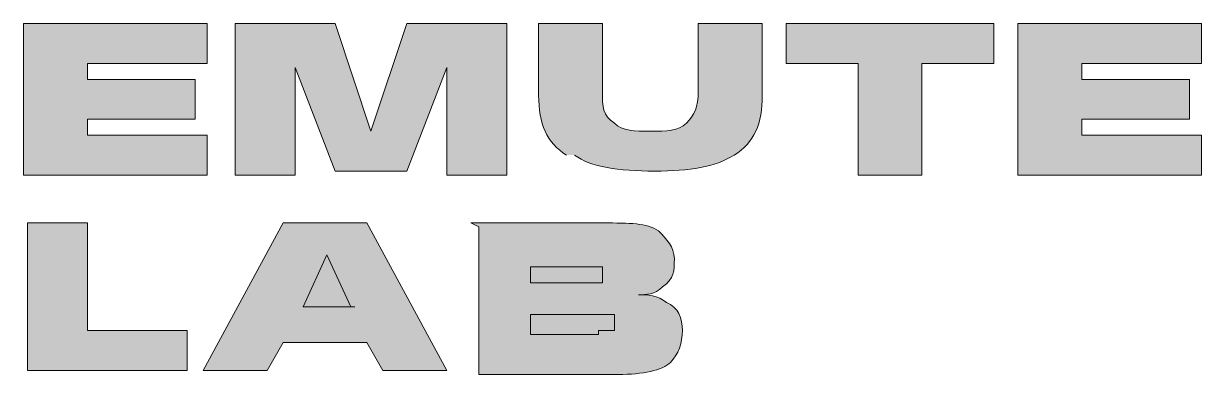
# Model space of a CAD drawing. Header units: millimetres. Extents: x 141 to 213, y 127 to 237.
# Drawn here: x 172.08 to 182.48, y 234.38 to 237.48 of the extents above.
import ezdxf

# ---------------------------------------------------------------- set-up
doc = ezdxf.new("R2010")
doc.units = ezdxf.units.MM
doc.header["$MEASUREMENT"] = 0
doc.layers.add('whiteforDXF', color=7, linetype='Continuous', lineweight=0)

msp = doc.modelspace()

# ---------------------------------------------------------------- hatches: boundary and pattern name
at = {"layer": 'whiteforDXF', "true_color": 0x000000, "transparency": 33554687}
h = msp.add_hatch(color=18, dxfattribs=at)
h.dxf.hatch_style = 2
h.paths.add_polyline_path([(172.076, 237.481), (173.699, 237.481), (173.699, 237.128), (172.641, 237.128), (172.641, 236.987), (173.593, 236.987), (173.593, 236.635), (172.641, 236.635), (172.641, 236.493), (173.699, 236.493), (173.699, 236.141), (172.076, 236.141)])
h = msp.add_hatch(color=18, dxfattribs=at)
h.dxf.hatch_style = 2
h.paths.add_polyline_path([(173.946, 237.481), (174.828, 237.481), (175.145, 236.529), (175.463, 237.481), (176.345, 237.481), (176.345, 236.141), (175.816, 236.141), (175.816, 237.093), (175.463, 236.176), (174.828, 236.176), (174.475, 237.093), (174.475, 236.141), (173.946, 236.141)])
h = msp.add_hatch(color=18, dxfattribs=at)
h.dxf.hatch_style = 2
edge = h.paths.add_edge_path()
edge.add_spline(control_points=[(176.874, 236.317), (176.698, 236.423), (176.627, 236.599), (176.627, 236.846), (176.627, 236.846), (176.627, 237.481), (176.627, 237.481), (176.627, 237.481), (177.191, 237.481), (177.191, 237.481), (177.191, 237.481), (177.191, 236.881), (177.191, 236.881), (177.191, 236.74), (177.191, 236.67), (177.297, 236.599), (177.368, 236.529), (177.474, 236.529), (177.615, 236.529), (177.756, 236.529), (177.862, 236.529), (177.932, 236.599), (178.003, 236.67), (178.038, 236.74), (178.038, 236.881), (178.038, 236.881), (178.038, 237.481), (178.038, 237.481), (178.038, 237.481), (178.603, 237.481), (178.603, 237.481), (178.603, 237.481), (178.603, 236.846), (178.603, 236.846), (178.603, 236.599), (178.532, 236.423), (178.356, 236.317), (178.179, 236.211), (177.968, 236.176), (177.65, 236.176), (177.333, 236.176), (177.086, 236.211), (176.945, 236.317)], knot_values=[0, 0, 0, 0, 1, 1, 1, 2, 2, 2, 3, 3, 3, 4, 4, 4, 5, 5, 5, 6, 6, 6, 7, 7, 7, 8, 8, 8, 9, 9, 9, 10, 10, 10, 11, 11, 11, 12, 12, 12, 13, 13, 13, 14, 14, 14, 14], degree=3, periodic=0)
edge.add_line((176.945, 236.317), (176.874, 236.317))
h = msp.add_hatch(color=18, dxfattribs=at)
h.dxf.hatch_style = 2
h.paths.add_polyline_path([(179.449, 237.128), (178.814, 237.128), (178.814, 237.481), (180.649, 237.481), (180.649, 237.128), (180.014, 237.128), (180.014, 236.141), (179.449, 236.141)])
h = msp.add_hatch(color=18, dxfattribs=at)
h.dxf.hatch_style = 2
h.paths.add_polyline_path([(180.86, 237.481), (182.483, 237.481), (182.483, 237.128), (181.425, 237.128), (181.425, 236.987), (182.377, 236.987), (182.377, 236.635), (181.425, 236.635), (181.425, 236.493), (182.483, 236.493), (182.483, 236.141), (180.86, 236.141)])
h = msp.add_hatch(color=18, dxfattribs=at)
h.dxf.hatch_style = 2
h.paths.add_polyline_path([(172.111, 235.717), (172.641, 235.717), (172.641, 234.765), (173.523, 234.765), (173.523, 234.412), (172.111, 234.412)])
h = msp.add_hatch(color=18, dxfattribs=at)
h.dxf.hatch_style = 2
h.paths.add_polyline_path([(174.405, 235.717), (175.11, 235.717), (175.816, 234.412), (175.251, 234.412), (175.11, 234.659), (174.369, 234.659), (174.228, 234.412), (173.664, 234.412), (174.369, 235.717)])
h = msp.add_hatch(color=18, dxfattribs=at)
h.dxf.hatch_style = 2
edge = h.paths.add_edge_path()
edge.add_spline(control_points=[(176.027, 235.717), (176.027, 235.717), (177.191, 235.717), (177.191, 235.717), (177.438, 235.717), (177.58, 235.717), (177.685, 235.647), (177.756, 235.576), (177.826, 235.506), (177.826, 235.4), (177.826, 235.294), (177.826, 235.223), (177.721, 235.153), (177.65, 235.082), (177.58, 235.082), (177.509, 235.082), (177.58, 235.082), (177.685, 235.082), (177.756, 235.012), (177.862, 234.976), (177.897, 234.871), (177.897, 234.765), (177.897, 234.659), (177.862, 234.553), (177.791, 234.483), (177.721, 234.412), (177.544, 234.377), (177.333, 234.377), (177.333, 234.377), (176.098, 234.377), (176.098, 234.377), (176.098, 234.377), (176.098, 235.682), (176.098, 235.682), (176.098, 235.682), (176.027, 235.717), (176.027, 235.717)], knot_values=[0, 0, 0, 0, 1, 1, 1, 2, 2, 2, 3, 3, 3, 4, 4, 4, 5, 5, 5, 6, 6, 6, 7, 7, 7, 8, 8, 8, 9, 9, 9, 10, 10, 10, 11, 11, 11, 12, 12, 12, 12], degree=3, periodic=0)
h = msp.add_hatch(color=18, dxfattribs=at)
h.dxf.hatch_style = 2
h.paths.add_polyline_path([(174.969, 234.976), (174.757, 235.435), (174.546, 234.976), (175.004, 234.976)])
h = msp.add_hatch(color=18, dxfattribs=at)
h.dxf.hatch_style = 2
edge = h.paths.add_edge_path()
edge.add_spline(control_points=[(177.086, 235.188), (177.156, 235.188), (177.191, 235.188), (177.191, 235.188), (177.191, 235.188), (177.191, 235.188), (177.191, 235.259), (177.191, 235.329), (177.191, 235.294), (177.191, 235.329), (177.191, 235.329), (177.156, 235.329), (177.086, 235.329), (177.086, 235.329), (176.556, 235.329), (176.556, 235.329), (176.556, 235.329), (176.556, 235.188), (176.556, 235.188), (176.556, 235.188), (177.086, 235.188), (177.086, 235.188)], knot_values=[0, 0, 0, 0, 1, 1, 1, 2, 2, 2, 3, 3, 3, 4, 4, 4, 5, 5, 5, 6, 6, 6, 7, 7, 7, 7], degree=3, periodic=0)
h = msp.add_hatch(color=18, dxfattribs=at)
h.dxf.hatch_style = 2
edge = h.paths.add_edge_path()
edge.add_spline(control_points=[(177.156, 234.765), (177.227, 234.765), (177.262, 234.765), (177.297, 234.765), (177.297, 234.765), (177.297, 234.765), (177.297, 234.835), (177.297, 234.906), (177.297, 234.871), (177.297, 234.906), (177.297, 234.906), (177.227, 234.906), (177.156, 234.906), (177.156, 234.906), (176.556, 234.906), (176.556, 234.906), (176.556, 234.906), (176.556, 234.73), (176.556, 234.73), (176.556, 234.73), (177.156, 234.73), (177.156, 234.73), (177.156, 234.73), (177.156, 234.765), (177.156, 234.765)], knot_values=[0, 0, 0, 0, 1, 1, 1, 2, 2, 2, 3, 3, 3, 4, 4, 4, 5, 5, 5, 6, 6, 6, 7, 7, 7, 8, 8, 8, 8], degree=3, periodic=0)

# ---------------------------------------------------------------- linework, layer by layer
at = {"layer": 'whiteforDXF', "color": 7, "lineweight": 0, "true_color": 0xffffff}
for points in [[(172.076, 237.481), (173.699, 237.481), (173.699, 237.128), (172.641, 237.128), (172.641, 236.987), (173.593, 236.987), (173.593, 236.635), (172.641, 236.635), (172.641, 236.493), (173.699, 236.493), (173.699, 236.141), (172.076, 236.141)], [(173.946, 237.481), (174.828, 237.481), (175.145, 236.529), (175.145, 236.529), (175.463, 237.481), (176.345, 237.481), (176.345, 236.141), (175.816, 236.141), (175.816, 237.093), (175.816, 237.093), (175.463, 236.176), (174.828, 236.176), (174.475, 237.093), (174.475, 237.093), (174.475, 236.141), (173.946, 236.141)], [(179.449, 237.128), (178.814, 237.128), (178.814, 237.481), (180.649, 237.481), (180.649, 237.128), (180.014, 237.128), (180.014, 236.141), (179.449, 236.141)], [(180.86, 237.481), (182.483, 237.481), (182.483, 237.128), (181.425, 237.128), (181.425, 236.987), (182.377, 236.987), (182.377, 236.635), (181.425, 236.635), (181.425, 236.493), (182.483, 236.493), (182.483, 236.141), (180.86, 236.141)], [(172.111, 235.717), (172.641, 235.717), (172.641, 234.765), (173.523, 234.765), (173.523, 234.412), (172.111, 234.412)], [(174.405, 235.717), (175.11, 235.717), (175.816, 234.412), (175.251, 234.412), (175.11, 234.659), (174.369, 234.659), (174.228, 234.412), (173.664, 234.412), (174.369, 235.717)]]:
    msp.add_lwpolyline(points, close=True, dxfattribs=at)
at = {"layer": 'whiteforDXF', "color": 18, "lineweight": 0, "true_color": 0x000000}
msp.add_lwpolyline([(174.969, 234.976), (174.757, 235.435), (174.757, 235.435), (174.546, 234.976), (175.004, 234.976)], close=True, dxfattribs=at)
at = {"layer": 'whiteforDXF'}
msp.add_lwpolyline([(174.969, 234.976), (174.757, 235.435), (174.546, 234.976), (175.004, 234.976)], close=True, dxfattribs=at)
at = {"layer": 'whiteforDXF', "color": 7, "lineweight": 0, "true_color": 0xffffff}
for points, knots in [([(176.874, 236.317), (176.698, 236.423), (176.627, 236.599), (176.627, 236.846), (176.627, 236.846), (176.627, 237.481), (176.627, 237.481), (176.627, 237.481), (177.191, 237.481), (177.191, 237.481), (177.191, 237.481), (177.191, 236.881), (177.191, 236.881), (177.191, 236.74), (177.191, 236.67), (177.297, 236.599), (177.368, 236.529), (177.474, 236.529), (177.615, 236.529), (177.756, 236.529), (177.862, 236.529), (177.932, 236.599), (178.003, 236.67), (178.038, 236.74), (178.038, 236.881), (178.038, 236.881), (178.038, 237.481), (178.038, 237.481), (178.038, 237.481), (178.603, 237.481), (178.603, 237.481), (178.603, 237.481), (178.603, 236.846), (178.603, 236.846), (178.603, 236.599), (178.532, 236.423), (178.356, 236.317), (178.179, 236.211), (177.968, 236.176), (177.65, 236.176), (177.333, 236.176), (177.086, 236.211), (176.945, 236.317)], [0, 0, 0, 0, 1, 1, 1, 2, 2, 2, 3, 3, 3, 4, 4, 4, 5, 5, 5, 6, 6, 6, 7, 7, 7, 8, 8, 8, 9, 9, 9, 10, 10, 10, 11, 11, 11, 12, 12, 12, 13, 13, 13, 14, 14, 14, 14]), ([(176.027, 235.717), (176.027, 235.717), (177.191, 235.717), (177.191, 235.717), (177.438, 235.717), (177.58, 235.717), (177.685, 235.647), (177.756, 235.576), (177.826, 235.506), (177.826, 235.4), (177.826, 235.294), (177.826, 235.223), (177.721, 235.153), (177.65, 235.082), (177.58, 235.082), (177.509, 235.082), (177.58, 235.082), (177.685, 235.082), (177.756, 235.012), (177.862, 234.976), (177.897, 234.871), (177.897, 234.765), (177.897, 234.659), (177.862, 234.553), (177.791, 234.483), (177.721, 234.412), (177.544, 234.377), (177.333, 234.377), (177.333, 234.377), (176.098, 234.377), (176.098, 234.377), (176.098, 234.377), (176.098, 235.682), (176.098, 235.682), (176.098, 235.682), (176.027, 235.717), (176.027, 235.717)], [0, 0, 0, 0, 1, 1, 1, 2, 2, 2, 3, 3, 3, 4, 4, 4, 5, 5, 5, 6, 6, 6, 7, 7, 7, 8, 8, 8, 9, 9, 9, 10, 10, 10, 11, 11, 11, 12, 12, 12, 12])]:
    msp.add_open_spline(points, degree=3, knots=knots, dxfattribs=at)
at = {"layer": 'whiteforDXF', "color": 18, "lineweight": 0, "true_color": 0x000000}
for points, knots in [([(177.086, 235.188), (177.156, 235.188), (177.191, 235.188), (177.191, 235.188), (177.191, 235.188), (177.191, 235.188), (177.191, 235.259), (177.191, 235.329), (177.191, 235.294), (177.191, 235.329), (177.191, 235.329), (177.156, 235.329), (177.086, 235.329), (177.086, 235.329), (176.556, 235.329), (176.556, 235.329), (176.556, 235.329), (176.556, 235.188), (176.556, 235.188), (176.556, 235.188), (177.086, 235.188), (177.086, 235.188)], [0, 0, 0, 0, 1, 1, 1, 2, 2, 2, 3, 3, 3, 4, 4, 4, 5, 5, 5, 6, 6, 6, 7, 7, 7, 7]), ([(177.156, 234.765), (177.227, 234.765), (177.262, 234.765), (177.297, 234.765), (177.297, 234.765), (177.297, 234.765), (177.297, 234.835), (177.297, 234.906), (177.297, 234.871), (177.297, 234.906), (177.297, 234.906), (177.227, 234.906), (177.156, 234.906), (177.156, 234.906), (176.556, 234.906), (176.556, 234.906), (176.556, 234.906), (176.556, 234.73), (176.556, 234.73), (176.556, 234.73), (177.156, 234.73), (177.156, 234.73), (177.156, 234.73), (177.156, 234.765), (177.156, 234.765)], [0, 0, 0, 0, 1, 1, 1, 2, 2, 2, 3, 3, 3, 4, 4, 4, 5, 5, 5, 6, 6, 6, 7, 7, 7, 8, 8, 8, 8])]:
    msp.add_open_spline(points, degree=3, knots=knots, dxfattribs=at)
at = {"layer": 'whiteforDXF'}
for points, knots in [([(177.086, 235.188), (177.156, 235.188), (177.191, 235.188), (177.191, 235.188), (177.191, 235.188), (177.191, 235.188), (177.191, 235.259), (177.191, 235.329), (177.191, 235.294), (177.191, 235.329), (177.191, 235.329), (177.156, 235.329), (177.086, 235.329), (177.086, 235.329), (176.556, 235.329), (176.556, 235.329), (176.556, 235.329), (176.556, 235.188), (176.556, 235.188), (176.556, 235.188), (177.086, 235.188), (177.086, 235.188)], [0, 0, 0, 0, 1, 1, 1, 2, 2, 2, 3, 3, 3, 4, 4, 4, 5, 5, 5, 6, 6, 6, 7, 7, 7, 7]), ([(177.156, 234.765), (177.227, 234.765), (177.262, 234.765), (177.297, 234.765), (177.297, 234.765), (177.297, 234.765), (177.297, 234.835), (177.297, 234.906), (177.297, 234.871), (177.297, 234.906), (177.297, 234.906), (177.227, 234.906), (177.156, 234.906), (177.156, 234.906), (176.556, 234.906), (176.556, 234.906), (176.556, 234.906), (176.556, 234.73), (176.556, 234.73), (176.556, 234.73), (177.156, 234.73), (177.156, 234.73), (177.156, 234.73), (177.156, 234.765), (177.156, 234.765)], [0, 0, 0, 0, 1, 1, 1, 2, 2, 2, 3, 3, 3, 4, 4, 4, 5, 5, 5, 6, 6, 6, 7, 7, 7, 8, 8, 8, 8])]:
    msp.add_open_spline(points, degree=3, knots=knots, dxfattribs=at)

doc.saveas('drawing.dxf')
